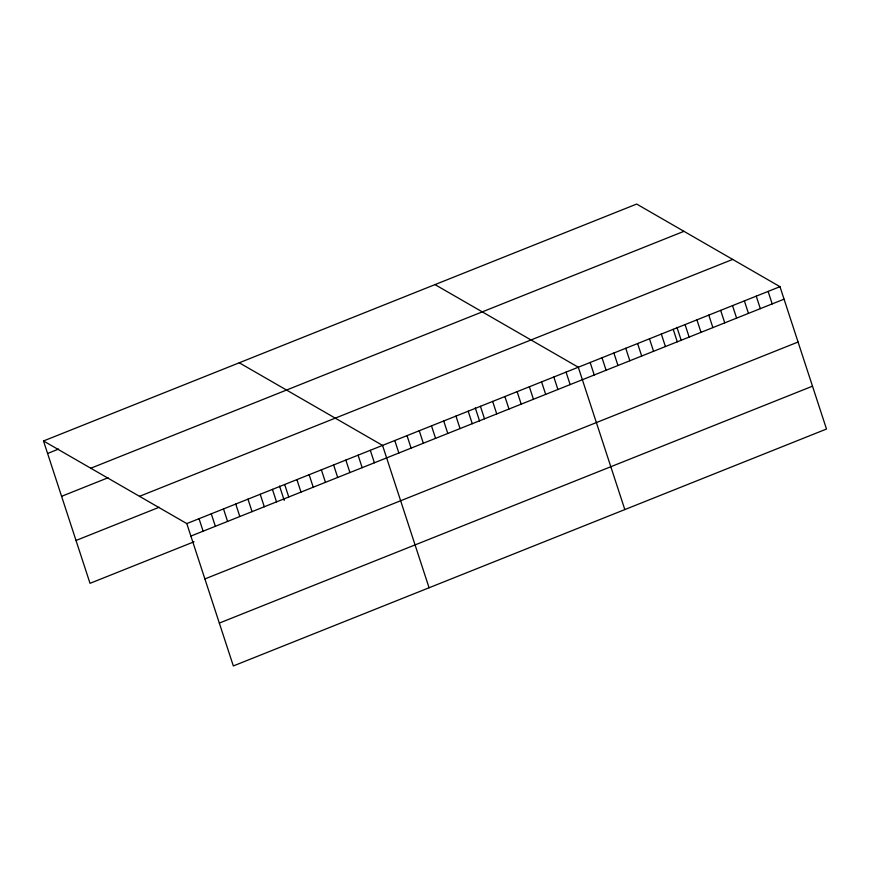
<?xml version="1.0" encoding="UTF-8"?>
<svg xmlns="http://www.w3.org/2000/svg" width="870" height="870" viewBox="0 0 870 870"><rect width="100%" height="100%" fill="white"/><g stroke="black" fill="none" stroke-linecap="round" stroke-linejoin="round"><path stroke-width="1.3" d="M43.5 440.97L636.666 204.058L779.977 286.676L826.5 429.03L233.334 665.941L186.8 523.588L43.5 440.97L90.023 583.324L194.021 541.792M47.589 453.466L58.594 449.061M90.784 468.234L683.961 231.322M61.585 496.313L108.076 477.75M139.515 496.324L732.681 259.412M76.016 540.466L159.21 507.243M186.8 523.588L779.977 286.676M190.889 536.072L784.055 299.171M204.896 578.931L798.062 342.03M219.327 623.083L812.493 386.182M434.989 284.61L578.289 367.227L624.823 509.581M239.25 362.79L382.55 445.407L429.073 587.761M768.112 291.417L772.19 303.913M756.247 296.159L760.326 308.654M744.383 300.889L748.461 313.385M732.518 305.631L736.607 318.126M720.654 310.372L724.743 322.868M708.789 315.114L712.878 327.599M696.924 319.845L701.013 332.34M685.06 324.586L689.149 337.081M676.969 327.37L681.254 340.464M673.206 329.328L677.284 341.812M661.341 334.058L665.419 346.554M649.477 338.8L653.555 351.295M637.612 343.541L641.69 356.037M625.747 348.272L629.836 360.767M613.883 353.013L617.972 365.509M602.018 357.755L606.107 370.25M590.154 362.485L594.243 374.981M566.055 372.11L570.144 384.605M553.82 377.004L557.909 389.499M541.597 381.887L545.675 394.382M529.362 386.769L533.44 399.265M517.128 391.663L521.206 404.148M504.894 396.546L508.972 409.041M492.659 401.429L496.737 413.924M480.425 406.312L484.503 418.807M475.292 407.921L479.577 421.015M468.19 411.205L472.269 423.701M455.956 416.088L460.034 428.584M443.722 420.971L447.8 433.467M431.487 425.865L435.565 438.36M419.253 430.748L423.331 443.243M407.019 435.631L411.097 448.126M394.784 440.514L398.862 453.009M370.315 450.29L374.394 462.786M358.081 455.173L362.159 467.668M345.847 460.067L349.925 472.562M333.612 464.95L337.69 477.445M321.378 469.833L325.456 482.328M309.144 474.726L313.222 487.211M296.909 479.609L300.987 492.105M284.675 484.492L288.764 496.987M279.553 486.091L284.218 500.38M272.44 489.375L276.529 501.87M260.206 494.269L264.295 506.764M247.972 499.152L252.061 511.647M235.737 504.034L239.826 516.53M223.503 508.928L227.592 521.424M211.269 513.811L215.358 526.306M199.034 518.694L203.123 531.189"/></g></svg>
